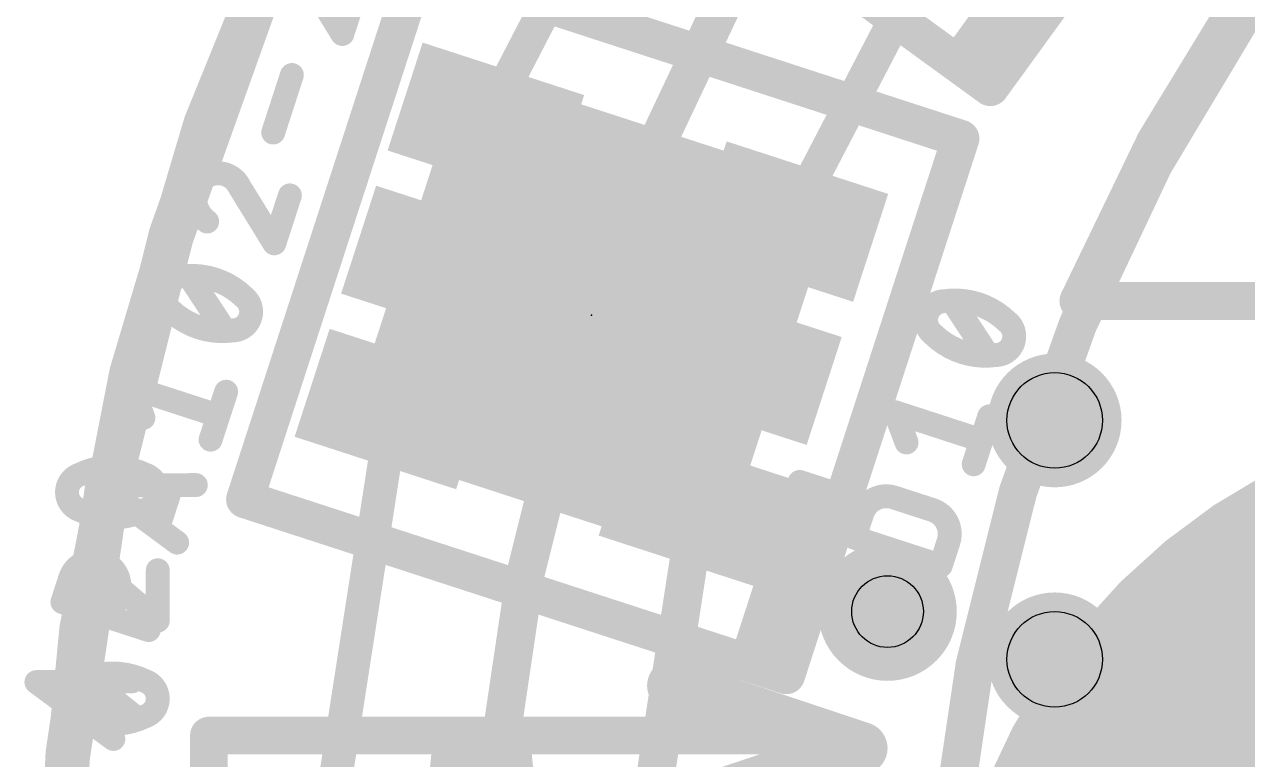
# Model space of a CAD drawing. Extents: x -30 to 92, y -59 to 43.
# Drawn here: x 0.11 to 6.61, y 22.96 to 26.87 of the extents above; entities that cross this region are included whole.
import ezdxf

# ---------------------------------------------------------------- set-up
doc = ezdxf.new("R2010")
doc.units = 0
for name, color, linetype in [('1', 12, 'CONTINUOUS'), ('16', 132, 'CONTINUOUS'), ('17', 110, 'CONTINUOUS'), ('18', 110, 'CONTINUOUS'), ('20', 53, 'CONTINUOUS'), ('21', 41, 'CONTINUOUS'), ('22', 40, 'CONTINUOUS'), ('23', 53, 'CONTINUOUS'), ('25', 253, 'CONTINUOUS'), ('27', 253, 'CONTINUOUS'), ('29', 253, 'CONTINUOUS'), ('30', 253, 'CONTINUOUS'), ('31', 253, 'CONTINUOUS'), ('39', 12, 'CONTINUOUS'), ('44', 253, 'CONTINUOUS'), ('51', 53, 'CONTINUOUS')]:
    doc.layers.add(name, color=color, linetype=linetype)

# ---------------------------------------------------------------- blocks, each defined once
blk = doc.blocks.new('RECT')
blk.add_solid([(-0.5, -0.5), (0.5, -0.5), (-0.5, 0.5), (0.5, 0.5)])
blk = doc.blocks.new('ROUNDP')
at = {"const_width": 0.5}
blk.add_lwpolyline([(0, -0.25, 1), (0, 0.25, 1), (0, -0.25)], format="xyb", dxfattribs=at)
blk = doc.blocks.new('ROUNDV')
at = {"const_width": 0.5}
blk.add_lwpolyline([(0, -0.25, 1), (0, 0.25, 1), (0, -0.25)], format="xyb", dxfattribs=at)

msp = doc.modelspace()

# ---------------------------------------------------------------- linework, layer by layer
at = {"layer": '1'}
for points, const_width in [([(14.605, 35.941, 0.4142), (0.254, 21.59)], 0.2032), ([(14.605, 33.655, 2.4142), (26.67, 21.59)], 0.2032), ([(2.5235, 26.3678, 1), (2.6025, 26.3269)], 0.0889), ([(4.1404, 25.8425, 1), (4.2192, 25.8015)], 0.0889), ([(2.1125, 24.8188, 1), (2.0247, 24.8324)], 0.0889), ([(3.7356, 24.2925, 1), (3.6352, 24.3081)], 0.1016)]:
    msp.add_lwpolyline(points, format="xyb", dxfattribs=dict(at, const_width=const_width))
for points, const_width in [([(3.6935, 28.529), (2.563, 26.3473)], 0.1778), ([(4.1798, 25.822), (5.0688, 27.5298)], 0.1778), ([(2.0686, 24.8256), (1.69, 22.39)], 0.1778), ([(3.39, 22.39), (3.6854, 24.3003)], 0.2032)]:
    msp.add_lwpolyline(points, dxfattribs=dict(at, const_width=const_width))
at = {"layer": '16'}
for points, const_width in [([(14.6685, 35.941, 0.4142), (0.2858, 21.5583)], 0.2032), ([(3.5823, 23.4216, 1), (3.5381, 23.289)], 0.1397), ([(4.5814, 22.956, 1), (4.5372, 23.0885)], 0.1397), ([(4.5372, 22.956, 1), (4.5814, 23.0885)], 0.1397)]:
    msp.add_lwpolyline(points, format="xyb", dxfattribs=dict(at, const_width=const_width))
at = {"layer": '16', "const_width": 0.2794}
for points in [[(3.5602, 23.3553), (4.5593, 23.0223)], [(4.5593, 23.0223), (3.5602, 22.6893)]]:
    msp.add_lwpolyline(points, dxfattribs=at)
at = {"layer": '20'}
for points, const_width in [([(10.795, 35.433, 0.762), (10.795, 7.747)], 0.2032), ([(23.495, 25.4, 0.6619), (5.715, 25.4)], 0.2032), ([(5.715, 25.4508, 1), (5.715, 25.3492)], 0.1016), ([(5.6682, 25.4198, 1), (5.7618, 25.3802)], 0.1016)]:
    msp.add_lwpolyline(points, format="xyb", dxfattribs=dict(at, const_width=const_width))
at = {"layer": '20', "const_width": 0.2032}
msp.add_lwpolyline([(8.255, 25.4), (5.715, 25.4)], dxfattribs=at)
at = {"layer": '20'}
for centre in [(5.588, 24.765), (5.588, 23.495)]:
    msp.add_circle(centre, 0.254, dxfattribs=at)
at = {"layer": '21'}
for points, const_width in [([(14.605, 7.239, 1), (14.605, 35.941, 1), (14.605, 7.239)], 0.2032), ([(14.605, 11.9631, 1), (14.605, 31.2169, 1), (14.605, 11.9631)], 0.2032), ([(5.0727, 26.7235, 1), (5.0139, 26.6426)], 0.1), ([(5.0139, 26.6426, 1), (5.0727, 26.7235)], 0.1), ([(5.0619, 26.7088, 1), (5.0246, 26.6574)], 0.0635), ([(5.0176, 26.7017, 1), (5.069, 26.6644)], 0.0635), ([(5.1573, 26.7239, 1), (5.2087, 26.6865)], 0.0635), ([(5.1794, 26.5842, 1), (5.2308, 26.5469)], 0.0635), ([(5.2051, 26.5655, 1), (5.286, 26.5067)], 0.1), ([(5.1864, 26.5398, 1), (5.2238, 26.5912)], 0.0635), ([(5.2162, 26.4957, 1), (5.2749, 26.5766)], 0.1), ([(5.1351, 26.2476, 1), (5.04, 26.2785)], 0.1), ([(5.0721, 26.2155, 1), (5.103, 26.3106)], 0.1), ([(4.2416, 24.4684, 1), (4.2219, 24.408)], 0.0635), ([(4.2619, 24.4284, 1), (4.2015, 24.448)], 0.0635), ([(4.3367, 24.4375, 1), (4.317, 24.3771)], 0.0635), ([(4.357, 24.3975, 1), (4.2967, 24.4171)], 0.0635), ([(4.317, 24.3771, 1), (4.3367, 24.4375)], 0.0635), ([(1.2971, 24.3928, 1), (1.2662, 24.2977)], 0.1), ([(1.2341, 24.3607, 1), (1.3292, 24.3298)], 0.1), ([(4.4521, 24.3666, 1), (4.3918, 24.3862)], 0.0635), ([(4.4121, 24.3462, 1), (4.4318, 24.4066)], 0.0635), ([(3.9382, 23.5347, 1), (3.9073, 23.4396)], 0.1), ([(3.9073, 23.4396, 1), (3.9382, 23.5347)], 0.1), ([(3.9325, 23.5173, 1), (3.9129, 23.457)], 0.0635), ([(4.0185, 23.5612, 1), (4.0789, 23.5415)], 0.0635), ([(3.8925, 23.497, 1), (3.9529, 23.4773)], 0.0635), ([(4.1031, 23.3951, 1), (4.1227, 23.4555)], 0.0635), ([(4.145, 23.3623, 1), (4.1759, 23.4574)], 0.1), ([(4.0827, 23.4352, 1), (4.1431, 23.4155)], 0.0635), ([(4.1129, 23.4253, 1), (4.208, 23.3944)], 0.1), ([(1.09, 23.14, 1), (1.09, 23.04)], 0.1), ([(1.14, 23.09, 1), (1.04, 23.09)], 0.1), ([(4.167, 23.09, 1), (4.067, 23.09)], 0.1), ([(4.117, 23.04, 1), (4.117, 23.14)], 0.1)]:
    msp.add_lwpolyline(points, format="xyb", dxfattribs=dict(at, const_width=const_width))
for points, const_width in [([(5.2455, 26.5361), (7.0089, 28.9632)], 0.2), ([(2.7966, 28.3154), (5.0433, 26.6831)], 0.2), ([(5.0433, 26.6831), (5.6311, 27.4921)], 0.127), ([(5.183, 26.7052), (5.712, 27.4333)], 0.127), ([(5.7929, 27.3745), (5.2051, 26.5655)], 0.127), ([(2.2087, 27.1985), (1.2816, 24.3453)], 0.2), ([(5.0875, 26.2631), (2.2087, 27.1985)], 0.2), ([(5.0433, 26.6831), (5.2455, 26.5361)], 0.2), ([(5.2051, 26.5655), (5.0433, 26.6831)], 0.127), ([(4.1605, 23.4099), (5.0875, 26.2631)], 0.2), ([(3.9227, 23.4871), (4.2317, 24.4382)], 0.127), ([(4.0487, 23.5514), (4.3268, 24.4073)], 0.127), ([(4.2317, 24.4382), (4.3268, 24.4073)], 0.127), ([(4.3268, 24.4073), (4.422, 24.3764)], 0.127), ([(1.2816, 24.3453), (3.9227, 23.4871)], 0.2), ([(4.422, 24.3764), (4.1129, 23.4253)], 0.127), ([(3.9227, 23.4871), (4.1605, 23.4099)], 0.2), ([(4.1129, 23.4253), (3.9227, 23.4871)], 0.127), ([(4.117, 23.09), (1.09, 23.09)], 0.2), ([(1.09, 23.09), (1.09, 20.09)], 0.2), ([(4.117, 20.09), (4.117, 23.09)], 0.2)]:
    msp.add_lwpolyline(points, dxfattribs=dict(at, const_width=const_width))
at = {"layer": '22', "const_width": 0.15}
for points in [[(2.308, 22.5949), (2.3572, 23.0788)], [(2.3572, 23.0788), (2.7228, 23.0788)], [(2.7228, 23.0788), (2.772, 22.5949)], [(2.3441, 22.95), (2.7359, 22.95)]]:
    msp.add_lwpolyline(points, dxfattribs=at)
at = {"layer": '22', "const_width": 0.075}
for points in [[(2.3572, 23.1163, 1), (2.3572, 23.0413)], [(2.3945, 23.075, 1), (2.3199, 23.0826)], [(2.7601, 23.0826, 1), (2.6855, 23.075)], [(2.7228, 23.0413, 1), (2.7228, 23.1163)], [(2.3441, 22.9875, 1), (2.3441, 22.9125)], [(2.7359, 22.9125, 1), (2.7359, 22.9875)]]:
    msp.add_lwpolyline(points, format="xyb", dxfattribs=at)
at = {"layer": '23'}
msp.add_point((3.1242, 25.3238), dxfattribs=at)
at = {"layer": '25'}
for points, const_width in [([(5.0018, 25.3989, 0.3205), (4.9091, 25.3303)], 0.127), ([(5.18, 25.3833, 0.1139), (5.0018, 25.3989)], 0.127), ([(4.9974, 25.4303, 1), (5.0062, 25.3674)], 0.0635), ([(5.0023, 25.3671, 1), (5.0013, 25.4306)], 0.0635), ([(5.0707, 25.4166, 1), (5.0177, 25.3817)], 0.0635), ([(5.3333, 25.2912, 0.1138), (5.18, 25.3833)], 0.127), ([(5.1898, 25.4135, 1), (5.1702, 25.3531)], 0.0635), ([(5.1702, 25.3531, 1), (5.1898, 25.4135)], 0.0635), ([(4.9091, 25.3303, 0.3204), (4.9438, 25.2204)], 0.127), ([(4.8789, 25.3401, 1), (4.9393, 25.3205)], 0.0635), ([(4.9393, 25.3205, 1), (4.8789, 25.3401)], 0.0635), ([(5.368, 25.1812, 0.3204), (5.3333, 25.2912)], 0.127), ([(5.3524, 25.3165, 1), (5.3142, 25.2658)], 0.0635), ([(5.3112, 25.2683, 1), (5.3553, 25.314)], 0.0635), ([(4.9438, 25.2204, 0.1138), (5.0971, 25.1283)], 0.127), ([(4.9659, 25.2432, 1), (4.9218, 25.1975)], 0.0635), ([(4.9247, 25.195, 1), (4.9629, 25.2458)], 0.0635), ([(5.2753, 25.1127, 0.3204), (5.368, 25.1812)], 0.127), ([(5.3982, 25.1714, 1), (5.3378, 25.191)], 0.0635), ([(5.0971, 25.1283, 0.1139), (5.2753, 25.1127)], 0.127), ([(5.1069, 25.1585, 1), (5.0873, 25.0981)], 0.0635), ([(5.0873, 25.0981, 1), (5.1069, 25.1585)], 0.0635), ([(5.2748, 25.1444, 1), (5.2758, 25.0809)], 0.0635), ([(5.2797, 25.0812, 1), (5.2709, 25.1441)], 0.0635), ([(5.3378, 25.191, 1), (5.3982, 25.1714)], 0.0635), ([(5.2064, 25.0949, 1), (5.2594, 25.1298)], 0.0635), ([(4.7692, 24.8197, 1), (4.7098, 24.7973)], 0.0635), ([(4.7493, 24.8387, 1), (4.7297, 24.7784)], 0.0635), ([(5.2701, 24.7771, 1), (5.2097, 24.7967)], 0.0635), ([(5.1887, 24.6292, 1), (5.2083, 24.6896)], 0.0635), ([(4.7704, 24.6367, 1), (4.8298, 24.6591)], 0.0635), ([(5.1269, 24.5417, 1), (5.1873, 24.5221)], 0.0635), ([(4.7333, 24.3554, 0.4142), (4.5643, 24.2694)], 0.127), ([(4.7431, 24.3856, 1), (4.7235, 24.3252)], 0.0635), ([(4.7235, 24.3252, 1), (4.7431, 24.3856)], 0.0635), ([(4.5945, 24.2596, 1), (4.5341, 24.2792)], 0.0635), ([(4.9471, 24.3194, 1), (4.9274, 24.259)], 0.0635), ([(5.0233, 24.1202, 0.4142), (4.9373, 24.2892)], 0.127), ([(4.9274, 24.259, 1), (4.9471, 24.3194)], 0.0635), ([(4.5341, 24.2792, 1), (4.5945, 24.2596)], 0.0635), ([(4.5327, 24.1721, 1), (4.5131, 24.1117)], 0.0635), ([(4.4927, 24.1517, 1), (4.5531, 24.1321)], 0.0635), ([(4.9931, 24.1301, 1), (5.0535, 24.1104)], 0.0635), ([(5.0535, 24.1104, 1), (4.9931, 24.1301)], 0.0635), ([(4.9517, 24.0026, 1), (5.0121, 23.9829)], 0.0635), ([(4.9721, 23.9626, 1), (4.9917, 24.0229)], 0.0635)]:
    msp.add_lwpolyline(points, format="xyb", dxfattribs=dict(at, const_width=const_width))
at = {"layer": '25', "const_width": 0.127}
for points in [[(5.2329, 25.1123), (5.0442, 25.3992)], [(4.8001, 24.6479), (4.7395, 24.8085)], [(4.7395, 24.8085), (5.1985, 24.6594)], [(5.1571, 24.5319), (5.2399, 24.7869)], [(4.7333, 24.3554), (4.9373, 24.2892)], [(4.5229, 24.1419), (4.5643, 24.2694)], [(4.9819, 23.9928), (4.5229, 24.1419)], [(5.0233, 24.1202), (4.9819, 23.9928)]]:
    msp.add_lwpolyline(points, dxfattribs=at)
at = {"layer": '27', "const_width": 0.127}
for points in [[(1.6151, 27.1191), (1.7996, 26.8195)], [(1.7996, 26.8195), (1.8825, 27.0745)], [(1.432, 26.2954), (1.5314, 26.6014)], [(1.2534, 26.0059), (1.438, 25.7064)], [(1.438, 25.7064), (1.5208, 25.9613)], [(1.1747, 25.2432), (0.986, 25.5301)], [(0.7419, 24.7788), (0.6813, 24.9394)], [(0.6813, 24.9394), (1.1403, 24.7903)], [(1.0989, 24.6628), (1.1818, 24.9178)], [(0.7109, 24.2759), (0.4427, 24.4904)], [(0.5118, 24.4176), (1.0205, 24.4215)], [(0.9211, 24.1155), (0.5118, 24.4176)], [(0.8933, 24.4205), (0.8188, 24.191)], [(0.8181, 23.7005), (0.8181, 23.9686)], [(0.311, 23.7997), (0.3525, 23.9272)], [(0.55, 23.9284), (0.8181, 23.7005)], [(0.6074, 23.8443), (0.566, 23.7168)], [(0.77, 23.6506), (0.311, 23.7997)], [(0.1727, 23.3741), (0.6814, 23.3779)], [(0.582, 23.0719), (0.1727, 23.3741)], [(0.7109, 23.1786), (0.4427, 23.3931)], [(0.5543, 23.377), (0.4797, 23.1475)]]:
    msp.add_lwpolyline(points, dxfattribs=at)
at = {"layer": '27'}
for points, const_width in [([(1.7726, 26.8028, 1), (1.8267, 26.8361)], 0.0635), ([(1.7694, 26.8293, 1), (1.8298, 26.8097)], 0.0635), ([(1.5616, 26.5916, 1), (1.5013, 26.6112)], 0.0635), ([(1.4018, 26.3052, 1), (1.4622, 26.2856)], 0.0635), ([(1.1766, 26.0732, 0.4142), (1.0246, 25.9957)], 0.127), ([(1.2534, 26.0059, 0.2053), (1.1766, 26.0732)], 0.127), ([(1.1864, 26.1034, 1), (1.1668, 26.043)], 0.0635), ([(1.1668, 26.043, 1), (1.1864, 26.1034)], 0.0635), ([(1.0246, 25.9957, 0.3252), (1.081, 25.8223)], 0.127), ([(0.9944, 26.0055, 1), (1.0547, 25.9859)], 0.0635), ([(1.0548, 25.9859, 1), (0.9944, 26.0055)], 0.0635), ([(1.2804, 26.0226, 1), (1.2264, 25.9893)], 0.0635), ([(1.2248, 25.9922, 1), (1.282, 26.0197)], 0.0635), ([(1.551, 25.9515, 1), (1.4906, 25.9712)], 0.0635), ([(1.0623, 25.7966, 1), (1.0996, 25.848)], 0.0635), ([(1.4078, 25.7162, 1), (1.4682, 25.6965)], 0.0635), ([(1.4109, 25.6897, 1), (1.465, 25.723)], 0.0635), ([(0.9436, 25.5297, 0.3205), (0.8509, 25.4612)], 0.127), ([(1.1218, 25.5141, 0.1139), (0.9436, 25.5297)], 0.127), ([(0.9392, 25.5612, 1), (0.948, 25.4983)], 0.0635), ([(0.9441, 25.498, 1), (0.9431, 25.5615)], 0.0635), ([(1.0125, 25.5475, 1), (0.9595, 25.5126)], 0.0635), ([(1.2751, 25.422, 0.1138), (1.1218, 25.5141)], 0.127), ([(1.1316, 25.5443, 1), (1.112, 25.4839)], 0.0635), ([(1.112, 25.4839, 1), (1.1316, 25.5443)], 0.0635), ([(0.8509, 25.4612, 0.3204), (0.8856, 25.3512)], 0.127), ([(0.8207, 25.471, 1), (0.8811, 25.4514)], 0.0635), ([(0.8811, 25.4514, 1), (0.8207, 25.471)], 0.0635), ([(1.3099, 25.3121, 0.3204), (1.2751, 25.422)], 0.127), ([(1.2942, 25.4474, 1), (1.256, 25.3966)], 0.0635), ([(1.2531, 25.3992, 1), (1.2972, 25.4449)], 0.0635), ([(0.9077, 25.3741, 1), (0.8636, 25.3284)], 0.0635), ([(0.8856, 25.3512, 0.1138), (1.0389, 25.2591)], 0.127), ([(0.8666, 25.3259, 1), (0.9047, 25.3766)], 0.0635), ([(1.2171, 25.2435, 0.3204), (1.3099, 25.3121)], 0.127), ([(1.3401, 25.3023, 1), (1.2797, 25.3219)], 0.0635), ([(1.0389, 25.2591, 0.1139), (1.2171, 25.2435)], 0.127), ([(1.0488, 25.2893, 1), (1.0291, 25.2289)], 0.0635), ([(1.0291, 25.2289, 1), (1.0488, 25.2893)], 0.0635), ([(1.2166, 25.2753, 1), (1.2176, 25.2118)], 0.0635), ([(1.2215, 25.2121, 1), (1.2127, 25.275)], 0.0635), ([(1.2797, 25.3219, 1), (1.3401, 25.3023)], 0.0635), ([(1.1482, 25.2258, 1), (1.2012, 25.2607)], 0.0635), ([(0.7111, 24.9506, 1), (0.6516, 24.9282)], 0.0635), ([(0.6912, 24.9696, 1), (0.6715, 24.9092)], 0.0635), ([(1.2119, 24.908, 1), (1.1516, 24.9276)], 0.0635), ([(1.1305, 24.7601, 1), (1.1501, 24.8205)], 0.0635), ([(0.7122, 24.7676, 1), (0.7716, 24.79)], 0.0635), ([(1.0687, 24.6726, 1), (1.1291, 24.653)], 0.0635), ([(0.4025, 24.477, 0.3205), (0.3355, 24.3832)], 0.127), ([(0.5768, 24.5172, 0.1139), (0.4025, 24.477)], 0.127), ([(0.3886, 24.5055, 1), (0.4164, 24.4485)], 0.0635), ([(0.4128, 24.447, 1), (0.3922, 24.507)], 0.0635), ([(0.4626, 24.5152, 1), (0.4229, 24.4656)], 0.0635), ([(0.7511, 24.477, 0.1139), (0.5768, 24.5172)], 0.127), ([(0.5768, 24.549, 1), (0.5768, 24.4855)], 0.0635), ([(0.5768, 24.4855, 1), (0.5768, 24.549)], 0.0635), ([(0.8181, 24.3832, 0.3205), (0.7511, 24.477)], 0.127), ([(0.7614, 24.507, 1), (0.7408, 24.447)], 0.0635), ([(0.7372, 24.4485, 1), (0.765, 24.5055)], 0.0635), ([(0.5307, 24.4432, 1), (0.493, 24.3921)], 0.0635), ([(0.5116, 24.4494, 1), (0.5121, 24.3859)], 0.0635), ([(0.9235, 24.4107, 1), (0.8631, 24.4303)], 0.0635), ([(1.0207, 24.3897, 1), (1.0203, 24.4532)], 0.0635), ([(0.3355, 24.3832, 0.3205), (0.4025, 24.2893)], 0.127), ([(0.3672, 24.3832, 1), (0.3038, 24.3832)], 0.0635), ([(0.3038, 24.3832, 1), (0.3672, 24.3832)], 0.0635), ([(0.7511, 24.2893, 0.3205), (0.8181, 24.3832)], 0.127), ([(0.8498, 24.3832, 1), (0.7864, 24.3832)], 0.0635), ([(0.7864, 24.3832, 1), (0.8498, 24.3832)], 0.0635), ([(0.4164, 24.3179, 1), (0.3886, 24.2608)], 0.0635), ([(0.4025, 24.2893, 0.1139), (0.5768, 24.2491)], 0.127), ([(0.3922, 24.2593, 1), (0.4128, 24.3194)], 0.0635), ([(0.5768, 24.2491, 0.1139), (0.7511, 24.2893)], 0.127), ([(0.691, 24.2511, 1), (0.7307, 24.3007)], 0.0635), ([(0.7408, 24.3194, 1), (0.7614, 24.2593)], 0.0635), ([(0.765, 24.2608, 1), (0.7372, 24.3179)], 0.0635), ([(0.5768, 24.2809, 1), (0.5768, 24.2174)], 0.0635), ([(0.5768, 24.2174, 1), (0.5768, 24.2809)], 0.0635), ([(0.7886, 24.2009, 1), (0.849, 24.1812)], 0.0635), ([(0.9022, 24.09, 1), (0.9399, 24.1411)], 0.0635), ([(0.6074, 23.8443, 1), (0.3525, 23.9272)], 0.127), ([(0.4562, 23.9686, 0.4142), (0.3355, 23.8479)], 0.127), ([(0.55, 23.9284, 0.2053), (0.4562, 23.9686)], 0.127), ([(0.4562, 24.0003, 1), (0.4562, 23.9368)], 0.0635), ([(0.4562, 23.9368, 1), (0.4562, 24.0003)], 0.0635), ([(0.8498, 23.9686, 1), (0.7864, 23.9686)], 0.0635), ([(0.3223, 23.937, 1), (0.3826, 23.9174)], 0.0635), ([(0.3826, 23.9174, 1), (0.3223, 23.937)], 0.0635), ([(0.5706, 23.9526, 1), (0.5294, 23.9042)], 0.0635), ([(0.527, 23.9065, 1), (0.573, 23.9503)], 0.0635), ([(0.3355, 23.8479, 0.3252), (0.4427, 23.7005)], 0.127), ([(0.3037, 23.8479, 1), (0.3672, 23.8479)], 0.0635), ([(0.3672, 23.8479, 1), (0.3038, 23.8479)], 0.0635), ([(0.5772, 23.8541, 1), (0.6376, 23.8345)], 0.0635), ([(0.6376, 23.8345, 1), (0.5772, 23.8541)], 0.0635), ([(0.3208, 23.8299, 1), (0.3012, 23.7695)], 0.0635), ([(0.2808, 23.8095, 1), (0.3412, 23.7899)], 0.0635), ([(0.433, 23.6703, 1), (0.4525, 23.7307)], 0.0635), ([(0.5358, 23.7266, 1), (0.5962, 23.707)], 0.0635), ([(0.7975, 23.6763, 1), (0.8387, 23.7247)], 0.0635), ([(0.7602, 23.6204, 1), (0.7798, 23.6807)], 0.0635), ([(0.7864, 23.7005, 1), (0.8498, 23.7005)], 0.0635), ([(0.5768, 23.4199, 0.1139), (0.4025, 23.3797)], 0.127), ([(0.7511, 23.3797, 0.1139), (0.5768, 23.4199)], 0.127), ([(0.5768, 23.4517, 1), (0.5768, 23.3882)], 0.0635), ([(0.5768, 23.3882, 1), (0.5768, 23.4517)], 0.0635), ([(0.1916, 23.3996, 1), (0.1539, 23.3485)], 0.0635), ([(0.1725, 23.4058, 1), (0.173, 23.3423)], 0.0635), ([(0.4025, 23.3797, 0.3205), (0.3355, 23.2859)], 0.127), ([(0.3886, 23.4083, 1), (0.4164, 23.3512)], 0.0635), ([(0.4128, 23.3497, 1), (0.3922, 23.4098)], 0.0635), ([(0.4626, 23.4179, 1), (0.4229, 23.3683)], 0.0635), ([(0.5845, 23.3672, 1), (0.5241, 23.3868)], 0.0635), ([(0.6817, 23.3462, 1), (0.6812, 23.4097)], 0.0635), ([(0.7614, 23.4098, 1), (0.7408, 23.3497)], 0.0635), ([(0.8181, 23.2859, 0.3205), (0.7511, 23.3797)], 0.127), ([(0.7372, 23.3512, 1), (0.765, 23.4083)], 0.0635), ([(0.3355, 23.2859, 0.3205), (0.4025, 23.1921)], 0.127), ([(0.3672, 23.2859, 1), (0.3038, 23.2859)], 0.0635), ([(0.3038, 23.2859, 1), (0.3672, 23.2859)], 0.0635), ([(0.7511, 23.1921, 0.3205), (0.8181, 23.2859)], 0.127), ([(0.8498, 23.2859, 1), (0.7864, 23.2859)], 0.0635), ([(0.7864, 23.2859, 1), (0.8498, 23.2859)], 0.0635), ([(0.4025, 23.1921, 0.1139), (0.5768, 23.1518)], 0.127), ([(0.4164, 23.2206, 1), (0.3886, 23.1635)], 0.0635), ([(0.3922, 23.162, 1), (0.4128, 23.2221)], 0.0635), ([(0.5768, 23.1518, 0.1139), (0.7511, 23.1921)], 0.127), ([(0.691, 23.1539, 1), (0.7307, 23.2034)], 0.0635), ([(0.7408, 23.2221, 1), (0.7614, 23.162)], 0.0635), ([(0.765, 23.1635, 1), (0.7372, 23.2206)], 0.0635), ([(0.4495, 23.1573, 1), (0.5099, 23.1377)], 0.0635), ([(0.5768, 23.1836, 1), (0.5768, 23.1201)], 0.0635), ([(0.5768, 23.1201, 1), (0.5768, 23.1836)], 0.0635), ([(0.5632, 23.0464, 1), (0.6009, 23.0975)], 0.0635)]:
    msp.add_lwpolyline(points, format="xyb", dxfattribs=dict(at, const_width=const_width))
at = {"layer": '29', "const_width": 0.3556}
for points in [[(5.588, 24.5872, 1), (5.588, 24.9428, 1), (5.588, 24.5872)], [(5.588, 23.3172, 1), (5.588, 23.6728, 1), (5.588, 23.3172)]]:
    msp.add_lwpolyline(points, format="xyb", dxfattribs=at)
at = {"layer": '30', "const_width": 0.3556}
for points in [[(5.588, 24.5872, 1), (5.588, 24.9428, 1), (5.588, 24.5872)], [(5.588, 23.3172, 1), (5.588, 23.6728, 1), (5.588, 23.3172)]]:
    msp.add_lwpolyline(points, format="xyb", dxfattribs=at)
at = {"layer": '44'}
msp.add_circle((4.699, 23.749), 0.1905, dxfattribs=at)
at = {"layer": '51', "const_width": 0.1}
for points in [[(1.8641, 24.6818), (2.4822, 26.5839)], [(2.4822, 26.5839), (4.3843, 25.9658)], [(2.4216, 26.2355), (2.5143, 26.5209)], [(2.5143, 26.5209), (2.9898, 26.3664)], [(2.9898, 26.3664), (2.8971, 26.081)], [(2.8971, 26.081), (2.4216, 26.2355)], [(3.8457, 26.0882), (3.753, 25.8029)], [(4.3213, 25.9337), (3.8457, 26.0882)], [(4.3843, 25.9658), (3.7662, 24.0637)], [(4.2286, 25.6484), (4.3213, 25.9337)], [(3.753, 25.8029), (4.2286, 25.6484)], [(2.1743, 25.4747), (2.267, 25.76)], [(2.267, 25.76), (2.7426, 25.6055)], [(2.7426, 25.6055), (2.6499, 25.3202)], [(2.6499, 25.3202), (2.1743, 25.4747)], [(3.5985, 25.3274), (3.5058, 25.0421)], [(4.0741, 25.1729), (3.5985, 25.3274)], [(3.9814, 24.8876), (4.0741, 25.1729)], [(2.0198, 24.9992), (1.9271, 24.7139)], [(2.4954, 24.8447), (2.0198, 24.9992)], [(3.5058, 25.0421), (3.9814, 24.8876)], [(2.4027, 24.5594), (2.4954, 24.8447)], [(3.7662, 24.0637), (1.8641, 24.6818)], [(1.9271, 24.7139), (2.4027, 24.5594)], [(3.3513, 24.5666), (3.2586, 24.2812)], [(3.8268, 24.412), (3.3513, 24.5666)], [(3.7341, 24.1267), (3.8268, 24.412)], [(3.2586, 24.2812), (3.7341, 24.1267)]]:
    msp.add_lwpolyline(points, dxfattribs=at)
at = {"layer": '51', "const_width": 0.05}
for points in [[(2.4899, 26.6076, 1), (2.4744, 26.5601)], [(2.5059, 26.5761, 1), (2.4584, 26.5916)], [(2.522, 26.5446, 1), (2.5065, 26.4971)], [(2.538, 26.5131, 1), (2.4905, 26.5286)], [(3.0136, 26.3586, 1), (2.966, 26.3741)], [(2.9821, 26.3426, 1), (2.9975, 26.3901)], [(2.4293, 26.2593, 1), (2.4138, 26.2118)], [(2.3978, 26.2433, 1), (2.4453, 26.2278)], [(2.8733, 26.0888, 1), (2.9209, 26.0733)], [(2.8894, 26.0573, 1), (2.9048, 26.1048)], [(3.8535, 26.112, 1), (3.838, 26.0645)], [(3.8695, 26.0805, 1), (3.822, 26.096)], [(4.345, 25.926, 1), (4.2975, 25.9415)], [(4.3135, 25.91, 1), (4.329, 25.9575)], [(4.408, 25.9581, 1), (4.3605, 25.9736)], [(4.3765, 25.9421, 1), (4.392, 25.9896)], [(3.7608, 25.8267, 1), (3.7453, 25.7792)], [(3.7293, 25.8107, 1), (3.7768, 25.7952)], [(2.2748, 25.7838, 1), (2.2593, 25.7362)], [(2.2908, 25.7523, 1), (2.2433, 25.7677)], [(4.2208, 25.6246, 1), (4.2363, 25.6722)], [(2.7664, 25.5978, 1), (2.7188, 25.6132)], [(2.7348, 25.5817, 1), (2.7503, 25.6293)], [(4.2048, 25.6561, 1), (4.2523, 25.6407)], [(2.1821, 25.4985, 1), (2.1666, 25.4509)], [(2.1506, 25.4824, 1), (2.1981, 25.467)], [(2.6421, 25.2964, 1), (2.6576, 25.344)], [(3.6063, 25.3512, 1), (3.5908, 25.3036)], [(3.6223, 25.3197, 1), (3.5747, 25.3351)], [(2.6261, 25.3279, 1), (2.6736, 25.3125)], [(4.0978, 25.1652, 1), (4.0503, 25.1806)], [(4.0663, 25.1491, 1), (4.0818, 25.1967)], [(2.0276, 25.023, 1), (2.0121, 24.9754)], [(2.0436, 24.9915, 1), (1.9961, 25.0069)], [(3.5135, 25.0659, 1), (3.4981, 25.0183)], [(3.482, 25.0498, 1), (3.5296, 25.0344)], [(3.9576, 24.8953, 1), (4.0051, 24.8798)], [(3.9736, 24.8638, 1), (3.9891, 24.9114)], [(2.5191, 24.8369, 1), (2.4716, 24.8524)], [(2.4876, 24.8209, 1), (2.5031, 24.8684)], [(1.8719, 24.7055, 1), (1.8564, 24.658)], [(1.9349, 24.7376, 1), (1.9194, 24.6901)], [(1.9034, 24.7216, 1), (1.9509, 24.7061)], [(1.8403, 24.6895, 1), (1.8879, 24.674)], [(2.3789, 24.5671, 1), (2.4264, 24.5516)], [(2.3949, 24.5356, 1), (2.4104, 24.5831)], [(3.359, 24.5903, 1), (3.3436, 24.5428)], [(3.3751, 24.5588, 1), (3.3275, 24.5743)], [(3.8506, 24.4043, 1), (3.8031, 24.4198)], [(3.8191, 24.3883, 1), (3.8346, 24.4358)], [(3.2663, 24.305, 1), (3.2509, 24.2575)], [(3.2348, 24.289, 1), (3.2824, 24.2735)], [(3.7104, 24.1345, 1), (3.7579, 24.119)], [(3.7264, 24.103, 1), (3.7419, 24.1505)], [(3.7425, 24.0715, 1), (3.79, 24.056)], [(3.7585, 24.0399, 1), (3.774, 24.0875)]]:
    msp.add_lwpolyline(points, format="xyb", dxfattribs=at)

# ---------------------------------------------------------------- block references
at = {"layer": '1', "xscale": 0.7, "yscale": 0.4, "rotation": 342}
for p in [(2.563, 26.3473), (4.1798, 25.822), (2.3158, 25.5865), (3.9326, 25.0611), (2.0686, 24.8256), (3.6854, 24.3003)]:
    msp.add_blockref('RECT', p, dxfattribs=at)
at = {"layer": '17', "xscale": 6.35, "yscale": 6.35}
msp.add_blockref('ROUNDP', (8.255, 21.59), dxfattribs=at)
msp.add_blockref('ROUNDP', (8.255, 21.59), dxfattribs=at)
at = {"layer": '18', "xscale": 0.7366, "yscale": 0.7366}
msp.add_blockref('ROUNDV', (4.699, 23.749), dxfattribs=at)
msp.add_blockref('ROUNDV', (4.699, 23.749), dxfattribs=at)
at = {"layer": '29', "xscale": 0.9032, "yscale": 0.6032, "rotation": 342}
for p in [(2.563, 26.3473), (4.1798, 25.822), (2.3158, 25.5865), (3.9326, 25.0611), (2.0686, 24.8256), (3.6854, 24.3003)]:
    msp.add_blockref('RECT', p, dxfattribs=at)
at = {"layer": '29', "xscale": 6.5532, "yscale": 6.5532}
msp.add_blockref('ROUNDP', (8.255, 21.59), dxfattribs=at)
at = {"layer": '30', "xscale": 6.5532, "yscale": 6.5532}
msp.add_blockref('ROUNDP', (8.255, 21.59), dxfattribs=at)
at = {"layer": '31', "xscale": 0.3, "yscale": 0.6, "rotation": 252}
for p in [(2.563, 26.3473), (4.1798, 25.822), (2.3158, 25.5865), (3.9326, 25.0611), (2.0686, 24.8256), (3.6854, 24.3003)]:
    msp.add_blockref('RECT', p, dxfattribs=at)
at = {"layer": '39', "xscale": 2.032, "yscale": 2.032, "rotation": 252}
msp.add_blockref('RECT', (3.1242, 25.3238), dxfattribs=at)
at = {"layer": '51', "xscale": 0.508, "yscale": 0.254, "rotation": 252}
msp.add_blockref('RECT', (3.0034, 25.363), dxfattribs=at)

doc.saveas('drawing.dxf')
